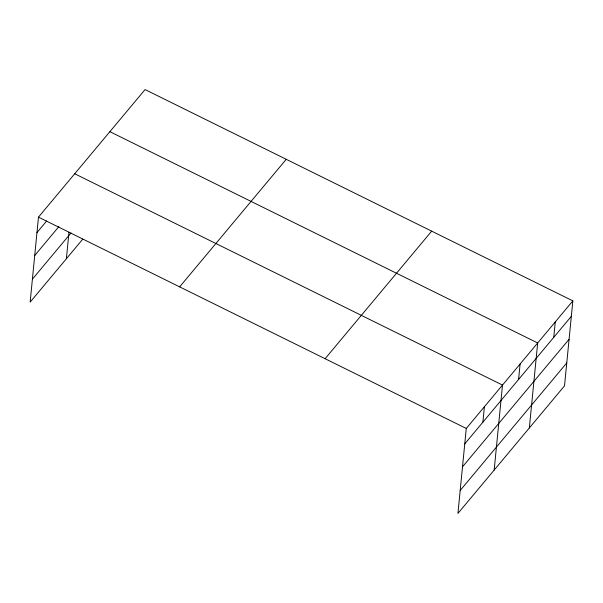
<?xml version="1.0" encoding="UTF-8"?>
<svg xmlns="http://www.w3.org/2000/svg" width="603" height="603" viewBox="0 0 603 603"><rect width="100%" height="100%" fill="white"/><g stroke="black" fill="none" stroke-linecap="round" stroke-linejoin="round"><path stroke-width="0.9" d="M572.85 300.882L466.27 428.447L457.933 513.424L564.521 385.86L572.85 300.882L145.067 89.576L38.479 217.14L30.15 302.118L82.799 239.105M66.39 258.747L68.998 232.163M482.875 422.19L484.39 406.761M494.174 470.054L502.503 385.076L74.719 173.77M518.58 379.46L520.095 364.024M529.344 427.957L537.68 342.979L109.889 131.673M553.75 337.363L555.265 321.927M36.971 232.577L46.635 221.007M34.718 255.529L58.875 226.607M32.404 279.166L70.981 232.992M179.649 286.877L286.237 159.305M325.1 358.717L431.68 231.153M464.755 443.883L571.335 316.311M462.501 466.828L569.089 339.263M460.187 490.473L566.767 362.908M38.479 217.14L466.27 428.447"/></g></svg>
